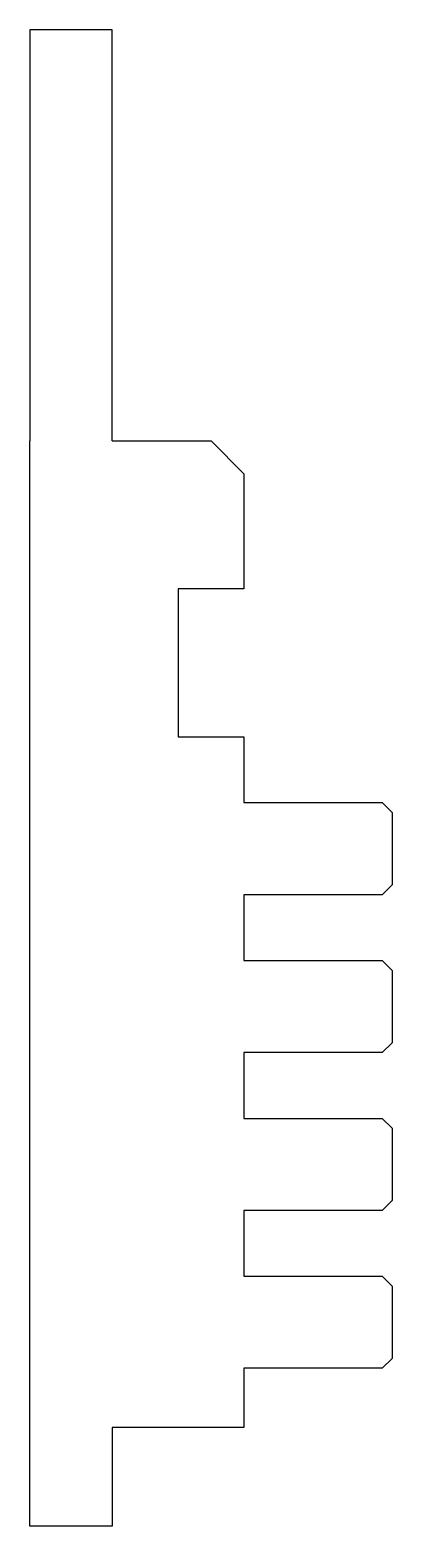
# Model space of a CAD drawing. Header units: millimetres. Extents: x 1.5 to 12.5, y -28.5 to 17.
import ezdxf

# ---------------------------------------------------------------- set-up
doc = ezdxf.new("R2010")
doc.units = ezdxf.units.MM
doc.layers.get('0').update_dxf_attribs({"linetype": 'CONTINUOUS', "lineweight": 25, "true_color": 0xffffff})

msp = doc.modelspace()

# ---------------------------------------------------------------- linework, layer by layer
for p, q in [((4, 17), (1.5, 17)), ((1.5, 17), (1.5, 4.5)), ((4, 4.5), (4, 17)), ((1.5, -28.5), (1.5, 4.5)), ((4, 4.5), (7, 4.5)), ((7, 4.5), (8, 3.5)), ((8, 3.5), (8, 0)), ((8, 0), (6, 0)), ((6, 0), (6, -4.5)), ((6, -4.5), (8, -4.5)), ((8, -4.5), (8, -6.5)), ((8, -6.5), (12.2, -6.5)), ((12.2, -6.5), (12.5, -6.8)), ((12.5, -6.8), (12.5, -9)), ((12.5, -9), (12.2, -9.3)), ((12.2, -9.3), (8, -9.3)), ((8, -9.3), (8, -11.3)), ((8, -11.3), (12.2, -11.3)), ((12.2, -11.3), (12.5, -11.6)), ((12.5, -11.6), (12.5, -13.8)), ((12.2, -14.1), (8, -14.1)), ((8, -14.1), (8, -16.1)), ((12.5, -13.8), (12.2, -14.1)), ((8, -16.1), (12.2, -16.1)), ((12.2, -16.1), (12.5, -16.4)), ((12.5, -16.4), (12.5, -18.6)), ((12.5, -18.6), (12.2, -18.9)), ((12.2, -18.9), (8, -18.9)), ((8, -18.9), (8, -20.9)), ((8, -20.9), (12.2, -20.9)), ((12.2, -20.9), (12.5, -21.2)), ((12.5, -21.2), (12.5, -23.4)), ((12.5, -23.4), (12.2, -23.7)), ((12.2, -23.7), (8, -23.7)), ((8, -23.7), (8, -25.5)), ((8, -25.5), (4, -25.5)), ((4, -25.5), (4, -28.5)), ((4, -28.5), (1.5, -28.5))]:
    msp.add_line(p, q)

doc.saveas('drawing.dxf')
